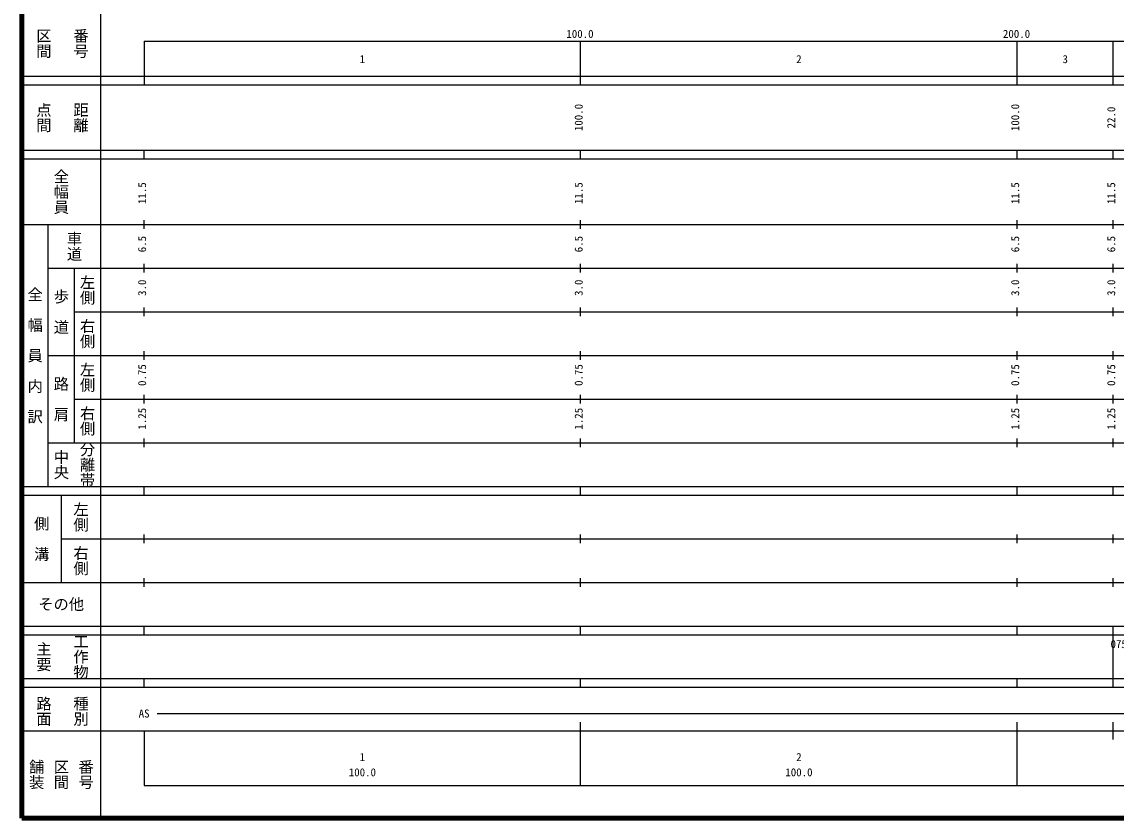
# Model space of a CAD drawing. Units: millimetres on the paper, enlarged 1000 times. Extents: x 40000 to 680000, y 20000 to 380000.
# Drawn here: x 40000 to 290657, y 20000 to 202409 of the extents above; entities that cross this region are included whole.
import ezdxf
from ezdxf.enums import TextEntityAlignment as Align

# ---------------------------------------------------------------- set-up
doc = ezdxf.new("R2010")
doc.units = ezdxf.units.MM
doc.header["$LTSCALE"] = 1000
doc.layers.add('M-TTL', color=2, linetype='Continuous', lineweight=140)
doc.layers.add('M-TTL-BAND', color=7, linetype='Continuous', lineweight=25)
doc.styles.add('@ＭＳ ゴシック', font='')
doc.styles.add('ＭＳ ゴシック', font='')
doc.styles.get('@ＭＳ ゴシック').set_extended_font_data('@MS Gothic')
doc.styles.get('ＭＳ ゴシック').set_extended_font_data('MS Gothic')

msp = doc.modelspace()

# ---------------------------------------------------------------- linework, layer by layer
at = {"layer": 'M-TTL'}
for p, q in [((40000, 380000), (40000, 20000)), ((40000, 20000), (680000, 20000))]:
    msp.add_line(p, q, dxfattribs=at)
at = {"layer": 'M-TTL-BAND'}
for p, q in [((58000, 370000), (58000, 20000)), ((68000, 198000), (579000, 198000)), ((68000, 198000), (68000, 188000)), ((168000, 188000), (168000, 198000)), ((268000, 188000), (268000, 198000)), ((290000, 188000), (290000, 198000)), ((40000, 190000), (579000, 190000)), ((40000, 188000), (579000, 188000)), ((40000, 173000), (579000, 173000)), ((68000, 171000), (68000, 173000)), ((168000, 171000), (168000, 173000)), ((268000, 171000), (268000, 173000)), ((290000, 171000), (290000, 173000)), ((40000, 171000), (579000, 171000)), ((40000, 156000), (579000, 156000)), ((46000, 96000), (46000, 156000)), ((68000, 155000), (68000, 157000)), ((168000, 155000), (168000, 157000)), ((268000, 155000), (268000, 157000)), ((290000, 155000), (290000, 157000)), ((46000, 146000), (579000, 146000)), ((52000, 146000), (52000, 106000)), ((68000, 145000), (68000, 147000)), ((168000, 145000), (168000, 147000)), ((268000, 145000), (268000, 147000)), ((290000, 145000), (290000, 147000)), ((52000, 136000), (579000, 136000)), ((68000, 135000), (68000, 137000)), ((168000, 135000), (168000, 137000)), ((268000, 135000), (268000, 137000)), ((290000, 135000), (290000, 137000)), ((46000, 126000), (579000, 126000)), ((68000, 125000), (68000, 127000)), ((168000, 125000), (168000, 127000)), ((268000, 125000), (268000, 127000)), ((290000, 125000), (290000, 127000)), ((52000, 116000), (579000, 116000)), ((68000, 115000), (68000, 117000)), ((168000, 115000), (168000, 117000)), ((268000, 115000), (268000, 117000)), ((290000, 115000), (290000, 117000)), ((46000, 106000), (579000, 106000)), ((68000, 105000), (68000, 107000)), ((168000, 105000), (168000, 107000)), ((268000, 105000), (268000, 107000)), ((290000, 105000), (290000, 107000)), ((40000, 96000), (579000, 96000)), ((68000, 94000), (68000, 96000)), ((168000, 94000), (168000, 96000)), ((268000, 94000), (268000, 96000)), ((290000, 94000), (290000, 96000)), ((40000, 94000), (579000, 94000)), ((49000, 94000), (49000, 74000)), ((49000, 84000), (579000, 84000)), ((68000, 83000), (68000, 85000)), ((168000, 83000), (168000, 85000)), ((268000, 83000), (268000, 85000)), ((290000, 83000), (290000, 85000)), ((40000, 74000), (579000, 74000)), ((68000, 73000), (68000, 75000)), ((168000, 73000), (168000, 75000)), ((268000, 73000), (268000, 75000)), ((290000, 73000), (290000, 75000)), ((40000, 64000), (579000, 64000)), ((68000, 62000), (68000, 64000)), ((168000, 62000), (168000, 64000)), ((268000, 62000), (268000, 64000)), ((290000, 62000), (290000, 64000)), ((40000, 62000), (579000, 62000)), ((290000, 52000), (290000, 62000)), ((40000, 52000), (579000, 52000)), ((68000, 50000), (68000, 52000)), ((168000, 50000), (168000, 52000)), ((268000, 50000), (268000, 52000)), ((290000, 50000), (290000, 52000)), ((40000, 50000), (579000, 50000)), ((71000, 44000), (565000, 44000)), ((168000, 27500), (168000, 42000)), ((268000, 27500), (268000, 42000)), ((290000, 38000), (290000, 42000)), ((40000, 40000), (579000, 40000)), ((68000, 40000), (68000, 27500)), ((68000, 27500), (579000, 27500))]:
    msp.add_line(p, q, dxfattribs=at)

# ---------------------------------------------------------------- texts
at = {"layer": 'M-TTL-BAND', "style": '@ＭＳ ゴシック'}
for s, p in [('区間', (45000, 197500)), ('番号', (53500, 197500)), ('点間', (45000, 180500)), ('距離', (53500, 180500)), ('全幅員', (49000, 163500)), ('車道', (52000, 151000)), ('左側', (55000, 141000)), ('全\u3000幅\u3000員\u3000内\u3000訳', (43000, 126000)), ('歩\u3000道', (49000, 136000)), ('右側', (55000, 131000)), ('左側', (55000, 121000)), ('路\u3000肩', (49000, 116000)), ('右側', (55000, 111000)), ('分離帯', (55000, 101000)), ('中央', (49000, 101000)), ('左側', (53500, 89000)), ('側\u3000溝', (44500, 84000)), ('右側', (53500, 79000)), ('主要', (45000, 57000)), ('工作物', (53500, 57000)), ('路面', (45000, 44500)), ('種別', (53500, 44500)), ('舗装', (43333, 30000)), ('区間', (49000, 30000)), ('番号', (54667, 30000))]:
    msp.add_text(s, height=2566, rotation=270, dxfattribs=at).set_placement(p, align=Align.MIDDLE_CENTER)
at = {"layer": 'M-TTL-BAND', "style": 'ＭＳ ゴシック'}
for s, p in [('100.0', (167844, 198195)), ('200.0', (267844, 198195)), ('1', (118000, 192405)), ('2', (218000, 192405)), ('3', (279000, 192405)), ('AS', (68000, 42500)), ('1', (118000, 32523)), ('2', (218000, 32523)), ('100.0', (118000, 29033)), ('100.0', (218000, 29033))]:
    msp.add_text(s, height=1833, dxfattribs=at).set_placement(p, align=Align.BOTTOM_CENTER)
for s, p in [('100.0', (169000, 180500)), ('100.0', (269000, 180500)), ('22.0', (291000, 180500)), ('11.5', (69000, 163174)), ('11.5', (169000, 163174)), ('11.5', (269000, 163174)), ('11.5', (291000, 163174)), ('6.5', (69000, 151500)), ('6.5', (169000, 151500)), ('6.5', (269000, 151500)), ('6.5', (291000, 151500)), ('3.0', (69000, 141500)), ('3.0', (169000, 141500)), ('3.0', (269000, 141500)), ('3.0', (291000, 141500)), ('0.75', (69000, 121500)), ('0.75', (169000, 121500)), ('0.75', (269000, 121500)), ('0.75', (291000, 121500)), ('1.25', (69000, 111500)), ('1.25', (169000, 111500)), ('1.25', (269000, 111500)), ('1.25', (291000, 111500))]:
    msp.add_text(s, height=1833, rotation=90, dxfattribs=at).set_placement(p, align=Align.BOTTOM_CENTER)
msp.add_text('その他', height=2566, dxfattribs=at).set_placement((49000, 69000), align=Align.MIDDLE_CENTER)
msp.add_text('07513', height=1833, dxfattribs=at).set_placement((289375, 58405), align=Align.BOTTOM_LEFT)

doc.saveas('drawing.dxf')
